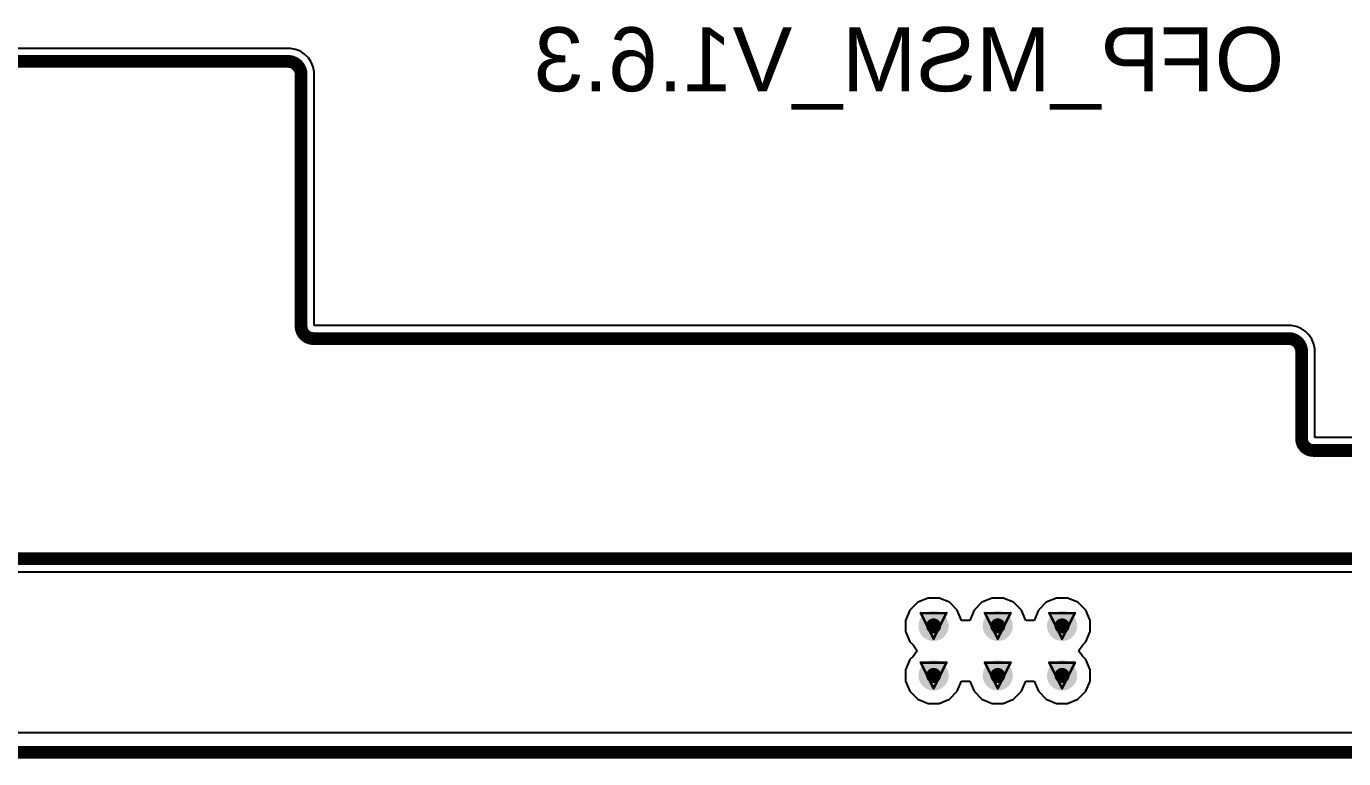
# Model space of a CAD drawing. Header units: inches. Extents: x 0 to 5359, y 0 to 5098.
# Drawn here: x 56.46 to 82.59, y -0.13 to 14.4 of the extents above; entities that cross this region are included whole.
import ezdxf

# ---------------------------------------------------------------- set-up
doc = ezdxf.new("R2010")
doc.units = ezdxf.units.IN
for name, color, linetype in [('Board Outline', 216, 'Continuous'), ('Bottom Layer', 5, 'Continuous'), ('Bottom Overlay', 54, 'Continuous'), ('Drill Drawing', 1, 'Continuous'), ('Layer 1', 16, 'Continuous'), ('Layer 2', 76, 'Continuous'), ('Multi-Layer', 9, 'Continuous'), ('Top Layer', 1, 'Continuous'), ('Via Holes', 16, 'Continuous')]:
    doc.layers.add(name, color=color, linetype=linetype)
doc.styles.add('Arial', font='', dxfattribs={"height": 0.2})
doc.styles.get('Arial').set_extended_font_data('Arial')

msp = doc.modelspace()

# ---------------------------------------------------------------- hatches: boundary and pattern name
at = {"layer": 'Bottom Layer'}
h = msp.add_hatch(color=5, dxfattribs=at)
edge = h.paths.add_edge_path()
edge.add_arc((74.457, 2.507), 0.3, 0, 360)
h = msp.add_hatch(color=5, dxfattribs=at)
edge = h.paths.add_edge_path()
edge.add_arc((75.73, 2.507), 0.3, 0, 360)
h = msp.add_hatch(color=5, dxfattribs=at)
edge = h.paths.add_edge_path()
edge.add_arc((77.006, 2.507), 0.3, 0, 360)
h = msp.add_hatch(color=5, dxfattribs=at)
edge = h.paths.add_edge_path()
edge.add_arc((74.457, 1.524), 0.3, 0, 360)
h = msp.add_hatch(color=5, dxfattribs=at)
edge = h.paths.add_edge_path()
edge.add_arc((75.73, 1.524), 0.3, 0, 360)
h = msp.add_hatch(color=5, dxfattribs=at)
edge = h.paths.add_edge_path()
edge.add_arc((77.006, 1.524), 0.3, 0, 360)
at = {"layer": 'Layer 1'}
h = msp.add_hatch(color=16, dxfattribs=at)
edge = h.paths.add_edge_path()
edge.add_arc((74.457, 2.507), 0.3, 0, 360)
h = msp.add_hatch(color=16, dxfattribs=at)
edge = h.paths.add_edge_path()
edge.add_arc((75.73, 2.507), 0.3, 0, 360)
h = msp.add_hatch(color=16, dxfattribs=at)
edge = h.paths.add_edge_path()
edge.add_arc((77.006, 2.507), 0.3, 0, 360)
h = msp.add_hatch(color=16, dxfattribs=at)
edge = h.paths.add_edge_path()
edge.add_arc((74.457, 1.524), 0.3, 0, 360)
h = msp.add_hatch(color=16, dxfattribs=at)
edge = h.paths.add_edge_path()
edge.add_arc((75.73, 1.524), 0.3, 0, 360)
h = msp.add_hatch(color=16, dxfattribs=at)
edge = h.paths.add_edge_path()
edge.add_arc((77.006, 1.524), 0.3, 0, 360)
at = {"layer": 'Layer 2'}
h = msp.add_hatch(color=76, dxfattribs=at)
edge = h.paths.add_edge_path()
edge.add_arc((74.457, 2.507), 0.3, 0, 360)
h = msp.add_hatch(color=76, dxfattribs=at)
edge = h.paths.add_edge_path()
edge.add_arc((75.73, 2.507), 0.3, 0, 360)
h = msp.add_hatch(color=76, dxfattribs=at)
edge = h.paths.add_edge_path()
edge.add_arc((77.006, 2.507), 0.3, 0, 360)
h = msp.add_hatch(color=76, dxfattribs=at)
edge = h.paths.add_edge_path()
edge.add_arc((74.457, 1.524), 0.3, 0, 360)
h = msp.add_hatch(color=76, dxfattribs=at)
edge = h.paths.add_edge_path()
edge.add_arc((75.73, 1.524), 0.3, 0, 360)
h = msp.add_hatch(color=76, dxfattribs=at)
edge = h.paths.add_edge_path()
edge.add_arc((77.006, 1.524), 0.3, 0, 360)
at = {"layer": 'Top Layer'}
h = msp.add_hatch(color=1, dxfattribs=at)
edge = h.paths.add_edge_path()
edge.add_arc((74.457, 2.507), 0.3, 0, 360)
h = msp.add_hatch(color=1, dxfattribs=at)
edge = h.paths.add_edge_path()
edge.add_arc((75.73, 2.507), 0.3, 0, 360)
h = msp.add_hatch(color=1, dxfattribs=at)
edge = h.paths.add_edge_path()
edge.add_arc((77.006, 2.507), 0.3, 0, 360)
h = msp.add_hatch(color=1, dxfattribs=at)
edge = h.paths.add_edge_path()
edge.add_arc((74.457, 1.524), 0.3, 0, 360)
h = msp.add_hatch(color=1, dxfattribs=at)
edge = h.paths.add_edge_path()
edge.add_arc((75.73, 1.524), 0.3, 0, 360)
h = msp.add_hatch(color=1, dxfattribs=at)
edge = h.paths.add_edge_path()
edge.add_arc((77.006, 1.524), 0.3, 0, 360)
at = {"layer": 'Via Holes'}
h = msp.add_hatch(color=7, dxfattribs=at)
edge = h.paths.add_edge_path()
edge.add_arc((74.457, 2.507), 0.15, 0, 360)
h = msp.add_hatch(color=7, dxfattribs=at)
edge = h.paths.add_edge_path()
edge.add_arc((75.73, 2.507), 0.15, 0, 360)
h = msp.add_hatch(color=7, dxfattribs=at)
edge = h.paths.add_edge_path()
edge.add_arc((77.006, 2.507), 0.15, 0, 360)
h = msp.add_hatch(color=7, dxfattribs=at)
edge = h.paths.add_edge_path()
edge.add_arc((74.457, 1.524), 0.15, 0, 360)
h = msp.add_hatch(color=7, dxfattribs=at)
edge = h.paths.add_edge_path()
edge.add_arc((75.73, 1.524), 0.15, 0, 360)
h = msp.add_hatch(color=7, dxfattribs=at)
edge = h.paths.add_edge_path()
edge.add_arc((77.006, 1.524), 0.15, 0, 360)

# ---------------------------------------------------------------- linework, layer by layer
at = {"layer": 'Board Outline'}
for points in [[(47.05, 13.709, 0.254, 0.254, 0), (61.65, 13.709, 0.254, 0.254, 0)], [(61.65, 13.709, 0.254, 0.254, -0.414214), (61.909, 13.45, 0.254, 0.254, 0)], [(61.909, 8.454, 0.254, 0.254, 0), (61.909, 13.45, 0.254, 0.254, 0)], [(62.154, 8.209, 0.254, 0.254, -0.414214), (61.909, 8.454, 0.254, 0.254, 0)], [(62.154, 8.209, 0.254, 0.254, 0), (81.5, 8.209, 0.254, 0.254, 0)], [(81.5, 8.209, 0.254, 0.254, -0.414214), (81.759, 7.95, 0.254, 0.254, 0)], [(81.759, 6.218, 0.254, 0.254, 0), (81.759, 7.95, 0.254, 0.254, 0)], [(81.988, 5.989, 0.254, 0.254, -0.414214), (81.759, 6.218, 0.254, 0.254, 0)], [(81.988, 5.989, 0.254, 0.254, 0), (86.42, 5.989, 0.254, 0.254, 0)], [(41.38, 3.841, 0.254, 0.254, 0), (86.42, 3.841, 0.254, 0.254, 0)], [(0, 0, 0.254, 0.254, 0), (110, 0, 0.254, 0.254, 0)]]:
    msp.add_lwpolyline(points, format="xyseb", dxfattribs=at)
for points in [[(61.586, 13.709, 0.127, 0.127, 1), (61.713, 13.709, 0.127, 0.127, 1)], [(61.586, 13.709, 0.127, 0.127, 1), (61.713, 13.709, 0.127, 0.127, 1)], [(61.845, 13.45, 0.127, 0.127, 1), (61.972, 13.45, 0.127, 0.127, 1)], [(61.845, 13.45, 0.127, 0.127, 1), (61.972, 13.45, 0.127, 0.127, 1)], [(61.845, 8.454, 0.127, 0.127, 1), (61.972, 8.454, 0.127, 0.127, 1)], [(61.845, 8.454, 0.127, 0.127, 1), (61.972, 8.454, 0.127, 0.127, 1)], [(62.091, 8.209, 0.127, 0.127, 1), (62.218, 8.209, 0.127, 0.127, 1)], [(62.091, 8.209, 0.127, 0.127, 1), (62.218, 8.209, 0.127, 0.127, 1)], [(81.436, 8.209, 0.127, 0.127, 1), (81.563, 8.209, 0.127, 0.127, 1)], [(81.436, 8.209, 0.127, 0.127, 1), (81.563, 8.209, 0.127, 0.127, 1)], [(81.695, 7.95, 0.127, 0.127, 1), (81.822, 7.95, 0.127, 0.127, 1)], [(81.695, 7.95, 0.127, 0.127, 1), (81.822, 7.95, 0.127, 0.127, 1)], [(81.695, 6.218, 0.127, 0.127, 1), (81.822, 6.218, 0.127, 0.127, 1)], [(81.695, 6.218, 0.127, 0.127, 1), (81.822, 6.218, 0.127, 0.127, 1)], [(81.925, 5.989, 0.127, 0.127, 1), (82.052, 5.989, 0.127, 0.127, 1)], [(81.925, 5.989, 0.127, 0.127, 1), (82.052, 5.989, 0.127, 0.127, 1)]]:
    msp.add_lwpolyline(points, format="xyseb", close=True, dxfattribs=at)
at = {"layer": 'Bottom Layer'}
for p, q in [((61.65, 13.968), (47.05, 13.968)), ((61.701, 13.968), (61.65, 13.968)), ((61.8, 13.948), (61.701, 13.968)), ((61.896, 13.909), (61.8, 13.948)), ((61.98, 13.853), (61.896, 13.909)), ((62.053, 13.78), (61.98, 13.853)), ((62.109, 13.696), (62.053, 13.78)), ((62.148, 13.601), (62.109, 13.696)), ((62.168, 13.502), (62.148, 13.601)), ((62.168, 13.45), (62.168, 13.502)), ((62.168, 8.469), (62.168, 13.45)), ((62.168, 13.45), (62.168, 13.45)), ((62.168, 8.468), (62.168, 8.469)), ((62.169, 8.468), (62.168, 8.468)), ((81.5, 8.468), (62.169, 8.468)), ((81.551, 8.468), (81.5, 8.468)), ((81.651, 8.448), (81.551, 8.468)), ((81.746, 8.409), (81.651, 8.448)), ((81.83, 8.353), (81.746, 8.409)), ((81.903, 8.28), (81.83, 8.353)), ((81.959, 8.196), (81.903, 8.28)), ((81.998, 8.101), (81.959, 8.196)), ((82.018, 8.002), (81.998, 8.101)), ((81.998, 8.101), (81.998, 8.101)), ((81.998, 8.101), (81.998, 8.101)), ((82.018, 7.95), (82.018, 8.002)), ((82.018, 6.248), (82.018, 7.95)), ((82.018, 7.95), (82.018, 7.95)), ((82.846, 6.248), (82.018, 6.248)), ((44.954, 3.582), (82.846, 3.582)), ((105.855, 0.388), (4.145, 0.388))]:
    msp.add_line(p, q, dxfattribs=at)
at = {"layer": 'Drill Drawing'}
for points in [[(74.203, 2.761, 0.0508, 0.0508, 0), (74.711, 2.761, 0.0508, 0.0508, 0)], [(74.203, 2.761, 0.0508, 0.0508, 0), (74.457, 2.253, 0.0508, 0.0508, 0)], [(74.457, 2.253, 0.0508, 0.0508, 0), (74.711, 2.761, 0.0508, 0.0508, 0)], [(75.476, 2.761, 0.0508, 0.0508, 0), (75.984, 2.761, 0.0508, 0.0508, 0)], [(75.476, 2.761, 0.0508, 0.0508, 0), (75.73, 2.253, 0.0508, 0.0508, 0)], [(75.73, 2.253, 0.0508, 0.0508, 0), (75.984, 2.761, 0.0508, 0.0508, 0)], [(76.752, 2.761, 0.0508, 0.0508, 0), (77.26, 2.761, 0.0508, 0.0508, 0)], [(76.752, 2.761, 0.0508, 0.0508, 0), (77.006, 2.253, 0.0508, 0.0508, 0)], [(77.006, 2.253, 0.0508, 0.0508, 0), (77.26, 2.761, 0.0508, 0.0508, 0)], [(74.203, 1.778, 0.0508, 0.0508, 0), (74.711, 1.778, 0.0508, 0.0508, 0)], [(74.203, 1.778, 0.0508, 0.0508, 0), (74.457, 1.27, 0.0508, 0.0508, 0)], [(74.457, 1.27, 0.0508, 0.0508, 0), (74.711, 1.778, 0.0508, 0.0508, 0)], [(75.476, 1.778, 0.0508, 0.0508, 0), (75.984, 1.778, 0.0508, 0.0508, 0)], [(75.476, 1.778, 0.0508, 0.0508, 0), (75.73, 1.27, 0.0508, 0.0508, 0)], [(75.73, 1.27, 0.0508, 0.0508, 0), (75.984, 1.778, 0.0508, 0.0508, 0)], [(76.752, 1.778, 0.0508, 0.0508, 0), (77.26, 1.778, 0.0508, 0.0508, 0)], [(76.752, 1.778, 0.0508, 0.0508, 0), (77.006, 1.27, 0.0508, 0.0508, 0)], [(77.006, 1.27, 0.0508, 0.0508, 0), (77.26, 1.778, 0.0508, 0.0508, 0)]]:
    msp.add_lwpolyline(points, format="xyseb", dxfattribs=at)
for points in [[(74.19, 2.761, 0.0254, 0.0254, 1), (74.216, 2.761, 0.0254, 0.0254, 1)], [(74.19, 2.761, 0.0254, 0.0254, 1), (74.216, 2.761, 0.0254, 0.0254, 1)], [(74.698, 2.761, 0.0254, 0.0254, 1), (74.724, 2.761, 0.0254, 0.0254, 1)], [(74.698, 2.761, 0.0254, 0.0254, 1), (74.724, 2.761, 0.0254, 0.0254, 1)], [(75.463, 2.761, 0.0254, 0.0254, 1), (75.489, 2.761, 0.0254, 0.0254, 1)], [(75.463, 2.761, 0.0254, 0.0254, 1), (75.489, 2.761, 0.0254, 0.0254, 1)], [(75.971, 2.761, 0.0254, 0.0254, 1), (75.997, 2.761, 0.0254, 0.0254, 1)], [(75.971, 2.761, 0.0254, 0.0254, 1), (75.997, 2.761, 0.0254, 0.0254, 1)], [(76.739, 2.761, 0.0254, 0.0254, 1), (76.765, 2.761, 0.0254, 0.0254, 1)], [(76.739, 2.761, 0.0254, 0.0254, 1), (76.765, 2.761, 0.0254, 0.0254, 1)], [(77.247, 2.761, 0.0254, 0.0254, 1), (77.273, 2.761, 0.0254, 0.0254, 1)], [(77.247, 2.761, 0.0254, 0.0254, 1), (77.273, 2.761, 0.0254, 0.0254, 1)], [(74.444, 2.253, 0.0254, 0.0254, 1), (74.47, 2.253, 0.0254, 0.0254, 1)], [(74.444, 2.253, 0.0254, 0.0254, 1), (74.47, 2.253, 0.0254, 0.0254, 1)], [(75.717, 2.253, 0.0254, 0.0254, 1), (75.743, 2.253, 0.0254, 0.0254, 1)], [(75.717, 2.253, 0.0254, 0.0254, 1), (75.743, 2.253, 0.0254, 0.0254, 1)], [(76.993, 2.253, 0.0254, 0.0254, 1), (77.019, 2.253, 0.0254, 0.0254, 1)], [(76.993, 2.253, 0.0254, 0.0254, 1), (77.019, 2.253, 0.0254, 0.0254, 1)], [(74.19, 1.778, 0.0254, 0.0254, 1), (74.216, 1.778, 0.0254, 0.0254, 1)], [(74.19, 1.778, 0.0254, 0.0254, 1), (74.216, 1.778, 0.0254, 0.0254, 1)], [(74.698, 1.778, 0.0254, 0.0254, 1), (74.724, 1.778, 0.0254, 0.0254, 1)], [(74.698, 1.778, 0.0254, 0.0254, 1), (74.724, 1.778, 0.0254, 0.0254, 1)], [(75.463, 1.778, 0.0254, 0.0254, 1), (75.489, 1.778, 0.0254, 0.0254, 1)], [(75.463, 1.778, 0.0254, 0.0254, 1), (75.489, 1.778, 0.0254, 0.0254, 1)], [(75.971, 1.778, 0.0254, 0.0254, 1), (75.997, 1.778, 0.0254, 0.0254, 1)], [(75.971, 1.778, 0.0254, 0.0254, 1), (75.997, 1.778, 0.0254, 0.0254, 1)], [(76.739, 1.778, 0.0254, 0.0254, 1), (76.765, 1.778, 0.0254, 0.0254, 1)], [(76.739, 1.778, 0.0254, 0.0254, 1), (76.765, 1.778, 0.0254, 0.0254, 1)], [(77.247, 1.778, 0.0254, 0.0254, 1), (77.273, 1.778, 0.0254, 0.0254, 1)], [(77.247, 1.778, 0.0254, 0.0254, 1), (77.273, 1.778, 0.0254, 0.0254, 1)], [(74.444, 1.27, 0.0254, 0.0254, 1), (74.47, 1.27, 0.0254, 0.0254, 1)], [(74.444, 1.27, 0.0254, 0.0254, 1), (74.47, 1.27, 0.0254, 0.0254, 1)], [(75.717, 1.27, 0.0254, 0.0254, 1), (75.743, 1.27, 0.0254, 0.0254, 1)], [(75.717, 1.27, 0.0254, 0.0254, 1), (75.743, 1.27, 0.0254, 0.0254, 1)], [(76.993, 1.27, 0.0254, 0.0254, 1), (77.019, 1.27, 0.0254, 0.0254, 1)], [(76.993, 1.27, 0.0254, 0.0254, 1), (77.019, 1.27, 0.0254, 0.0254, 1)]]:
    msp.add_lwpolyline(points, format="xyseb", close=True, dxfattribs=at)
at = {"layer": 'Layer 1'}
for p, q in [((61.65, 13.968), (47.05, 13.968)), ((61.701, 13.968), (61.65, 13.968)), ((61.8, 13.948), (61.701, 13.968)), ((61.896, 13.909), (61.8, 13.948)), ((61.98, 13.853), (61.896, 13.909)), ((62.053, 13.78), (61.98, 13.853)), ((62.109, 13.696), (62.053, 13.78)), ((62.148, 13.601), (62.109, 13.696)), ((62.168, 13.502), (62.148, 13.601)), ((62.168, 13.45), (62.168, 13.502)), ((62.168, 8.469), (62.168, 13.45)), ((62.168, 13.45), (62.168, 13.45)), ((62.168, 8.468), (62.168, 8.469)), ((62.169, 8.468), (62.168, 8.468)), ((81.5, 8.468), (62.169, 8.468)), ((81.551, 8.468), (81.5, 8.468)), ((81.651, 8.448), (81.551, 8.468)), ((81.746, 8.409), (81.651, 8.448)), ((81.83, 8.353), (81.746, 8.409)), ((81.903, 8.28), (81.83, 8.353)), ((81.959, 8.196), (81.903, 8.28)), ((81.998, 8.101), (81.959, 8.196)), ((82.018, 8.002), (81.998, 8.101)), ((81.998, 8.101), (81.998, 8.101)), ((81.998, 8.101), (81.998, 8.101)), ((82.018, 7.95), (82.018, 8.002)), ((82.018, 6.248), (82.018, 7.95)), ((82.018, 7.95), (82.018, 7.95)), ((86.471, 6.248), (82.018, 6.248)), ((41.38, 3.582), (86.42, 3.582)), ((105.855, 0.388), (4.145, 0.388))]:
    msp.add_line(p, q, dxfattribs=at)
at = {"layer": 'Layer 2'}
for p, q in [((61.65, 13.968), (47.05, 13.968)), ((61.701, 13.968), (61.65, 13.968)), ((61.8, 13.948), (61.701, 13.968)), ((61.896, 13.909), (61.8, 13.948)), ((61.98, 13.853), (61.896, 13.909)), ((62.053, 13.78), (61.98, 13.853)), ((62.109, 13.696), (62.053, 13.78)), ((62.148, 13.601), (62.109, 13.696)), ((62.168, 13.502), (62.148, 13.601)), ((62.168, 13.45), (62.168, 13.502)), ((62.168, 8.469), (62.168, 13.45)), ((62.168, 13.45), (62.168, 13.45)), ((62.168, 8.468), (62.168, 8.469)), ((62.169, 8.468), (62.168, 8.468)), ((81.5, 8.468), (62.169, 8.468)), ((81.551, 8.468), (81.5, 8.468)), ((81.651, 8.448), (81.551, 8.468)), ((81.746, 8.409), (81.651, 8.448)), ((81.83, 8.353), (81.746, 8.409)), ((81.903, 8.28), (81.83, 8.353)), ((81.959, 8.196), (81.903, 8.28)), ((81.998, 8.101), (81.959, 8.196)), ((82.018, 8.002), (81.998, 8.101)), ((81.998, 8.101), (81.998, 8.101)), ((81.998, 8.101), (81.998, 8.101)), ((82.018, 7.95), (82.018, 8.002)), ((82.018, 6.248), (82.018, 7.95)), ((82.018, 7.95), (82.018, 7.95)), ((86.471, 6.248), (82.018, 6.248)), ((41.38, 3.582), (86.42, 3.582)), ((74.143, 2.976), (73.987, 2.82)), ((74.347, 3.061), (74.143, 2.976)), ((74.567, 3.061), (74.347, 3.061)), ((74.771, 2.976), (74.567, 3.061)), ((74.927, 2.82), (74.771, 2.976)), ((75.416, 2.976), (75.26, 2.82)), ((75.62, 3.061), (75.416, 2.976)), ((75.84, 3.061), (75.62, 3.061)), ((76.044, 2.976), (75.84, 3.061)), ((76.2, 2.82), (76.044, 2.976)), ((76.692, 2.976), (76.536, 2.82)), ((76.896, 3.061), (76.692, 2.976)), ((77.116, 3.061), (76.896, 3.061)), ((77.32, 2.976), (77.116, 3.061)), ((77.476, 2.82), (77.32, 2.976)), ((73.987, 2.82), (73.903, 2.617)), ((73.903, 2.617), (73.903, 2.396)), ((75.011, 2.617), (74.927, 2.82)), ((75.176, 2.617), (75.011, 2.617)), ((75.26, 2.82), (75.176, 2.617)), ((76.284, 2.617), (76.2, 2.82)), ((76.452, 2.617), (76.284, 2.617)), ((76.536, 2.82), (76.452, 2.617)), ((77.56, 2.617), (77.476, 2.82)), ((77.56, 2.396), (77.56, 2.617)), ((73.903, 2.396), (73.987, 2.193)), ((77.476, 2.193), (77.56, 2.396)), ((73.987, 2.193), (74.049, 2.131)), ((74.049, 2.131), (74.128, 2.015)), ((77.335, 2.015), (77.415, 2.131)), ((77.415, 2.131), (77.476, 2.193)), ((73.987, 1.838), (73.903, 1.634)), ((74.049, 1.899), (73.987, 1.838)), ((74.128, 2.015), (74.049, 1.899)), ((77.415, 1.899), (77.335, 2.015)), ((77.476, 1.838), (77.415, 1.899)), ((77.56, 1.634), (77.476, 1.838)), ((73.903, 1.634), (73.903, 1.414)), ((77.56, 1.414), (77.56, 1.634)), ((73.903, 1.414), (73.987, 1.21)), ((74.927, 1.21), (75.011, 1.414)), ((75.011, 1.414), (75.176, 1.414)), ((75.176, 1.414), (75.26, 1.21)), ((76.2, 1.21), (76.284, 1.414)), ((76.284, 1.414), (76.452, 1.414)), ((76.452, 1.414), (76.536, 1.21)), ((77.476, 1.21), (77.56, 1.414)), ((73.987, 1.21), (74.143, 1.054)), ((74.143, 1.054), (74.347, 0.97)), ((74.567, 0.97), (74.771, 1.054)), ((74.771, 1.054), (74.927, 1.21)), ((75.26, 1.21), (75.416, 1.054)), ((75.416, 1.054), (75.62, 0.97)), ((75.84, 0.97), (76.044, 1.054)), ((76.044, 1.054), (76.2, 1.21)), ((76.536, 1.21), (76.692, 1.054)), ((76.692, 1.054), (76.896, 0.97)), ((77.116, 0.97), (77.32, 1.054)), ((77.32, 1.054), (77.476, 1.21)), ((74.347, 0.97), (74.567, 0.97)), ((75.62, 0.97), (75.84, 0.97)), ((76.896, 0.97), (77.116, 0.97)), ((105.855, 0.388), (4.145, 0.388))]:
    msp.add_line(p, q, dxfattribs=at)
at = {"layer": 'Multi-Layer'}
for p, q in [((47.05, 13.709), (61.65, 13.709)), ((61.65, 13.709), (61.701, 13.709)), ((61.701, 13.709), (61.797, 13.67)), ((61.797, 13.67), (61.869, 13.597)), ((61.869, 13.597), (61.909, 13.502)), ((61.909, 13.502), (61.909, 13.45)), ((61.909, 13.45), (61.909, 13.45)), ((61.909, 13.45), (61.909, 8.454)), ((61.909, 8.454), (61.914, 8.406)), ((61.914, 8.406), (61.95, 8.318)), ((61.95, 8.318), (62.018, 8.25)), ((62.018, 8.25), (62.106, 8.214)), ((62.106, 8.214), (62.154, 8.209)), ((62.154, 8.209), (62.154, 8.209)), ((62.154, 8.209), (81.5, 8.209)), ((81.5, 8.209), (81.551, 8.209)), ((81.551, 8.209), (81.647, 8.17)), ((81.647, 8.17), (81.719, 8.097)), ((81.719, 8.097), (81.759, 8.002)), ((81.759, 8.002), (81.759, 7.95)), ((81.759, 7.95), (81.759, 7.95)), ((81.759, 7.95), (81.759, 6.218)), ((81.759, 6.218), (81.763, 6.174)), ((81.763, 6.174), (81.798, 6.091)), ((81.798, 6.091), (81.861, 6.028)), ((81.861, 6.028), (81.943, 5.993)), ((81.943, 5.993), (81.988, 5.989)), ((81.988, 5.989), (81.988, 5.989)), ((81.988, 5.989), (86.42, 5.989)), ((86.42, 3.841), (41.38, 3.841))]:
    msp.add_line(p, q, dxfattribs=at)
at = {"layer": 'Top Layer'}
for p, q in [((61.65, 13.968), (47.05, 13.968)), ((61.701, 13.968), (61.65, 13.968)), ((61.8, 13.948), (61.701, 13.968)), ((61.896, 13.909), (61.8, 13.948)), ((61.98, 13.853), (61.896, 13.909)), ((62.053, 13.78), (61.98, 13.853)), ((62.109, 13.696), (62.053, 13.78)), ((62.148, 13.601), (62.109, 13.696)), ((62.168, 13.502), (62.148, 13.601)), ((62.168, 13.45), (62.168, 13.502)), ((62.168, 8.469), (62.168, 13.45)), ((62.168, 13.45), (62.168, 13.45)), ((62.168, 8.468), (62.168, 8.469)), ((62.169, 8.468), (62.168, 8.468)), ((81.5, 8.468), (62.169, 8.468)), ((81.551, 8.468), (81.5, 8.468)), ((81.651, 8.448), (81.551, 8.468)), ((81.746, 8.409), (81.651, 8.448)), ((81.83, 8.353), (81.746, 8.409)), ((81.903, 8.28), (81.83, 8.353)), ((81.959, 8.196), (81.903, 8.28)), ((81.998, 8.101), (81.959, 8.196)), ((82.018, 8.002), (81.998, 8.101)), ((81.998, 8.101), (81.998, 8.101)), ((81.998, 8.101), (81.998, 8.101)), ((82.018, 7.95), (82.018, 8.002)), ((82.018, 6.248), (82.018, 7.95)), ((82.018, 7.95), (82.018, 7.95)), ((82.846, 6.248), (82.018, 6.248)), ((44.954, 3.582), (82.846, 3.582)), ((105.855, 0.388), (4.145, 0.388))]:
    msp.add_line(p, q, dxfattribs=at)

# ---------------------------------------------------------------- texts
at = {"layer": 'Bottom Overlay', "style": 'Arial', "text_generation_flag": 2}
msp.add_text('OFP_MSM_V1.6.3', height=1.27, dxfattribs=at).set_placement((81.412, 13.116))

doc.saveas('drawing.dxf')
